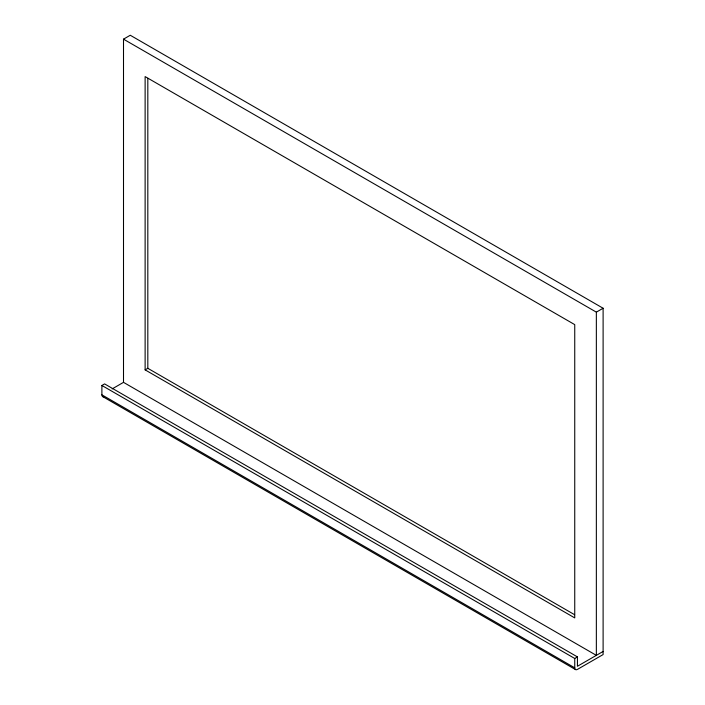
<?xml version="1.0" encoding="UTF-8"?>
<svg xmlns="http://www.w3.org/2000/svg" width="705" height="705" viewBox="0 0 705 705"><rect width="100%" height="100%" fill="white"/><g stroke="black" fill="none" stroke-linecap="round" stroke-linejoin="round"><path stroke-width="1.06" d="M123.507 39.154L596.351 312.148L596.351 655.35L123.507 382.348L123.507 39.154L130.258 35.25L603.11 308.244L603.11 654.566L577.439 669.389A3.825 2.203 -60 0 1 574.742 667.829L101.89 394.835L101.89 385.468L104.596 383.908L577.439 656.91L577.439 666.269L603.11 651.446M112.157 388.904L123.507 382.348M145.124 369.869L574.742 617.906L574.742 324.626L145.124 76.589L145.124 369.869L147.821 368.31L574.584 614.698M596.351 312.148L603.11 308.244M101.89 385.468L574.742 658.47L577.439 656.91M102.683 396.58L575.527 669.574M574.742 658.47L574.742 667.829M147.821 78.325L147.821 368.31M103.891 396.686A3.825 2.203 -60 0 1 101.89 394.835"/></g></svg>
